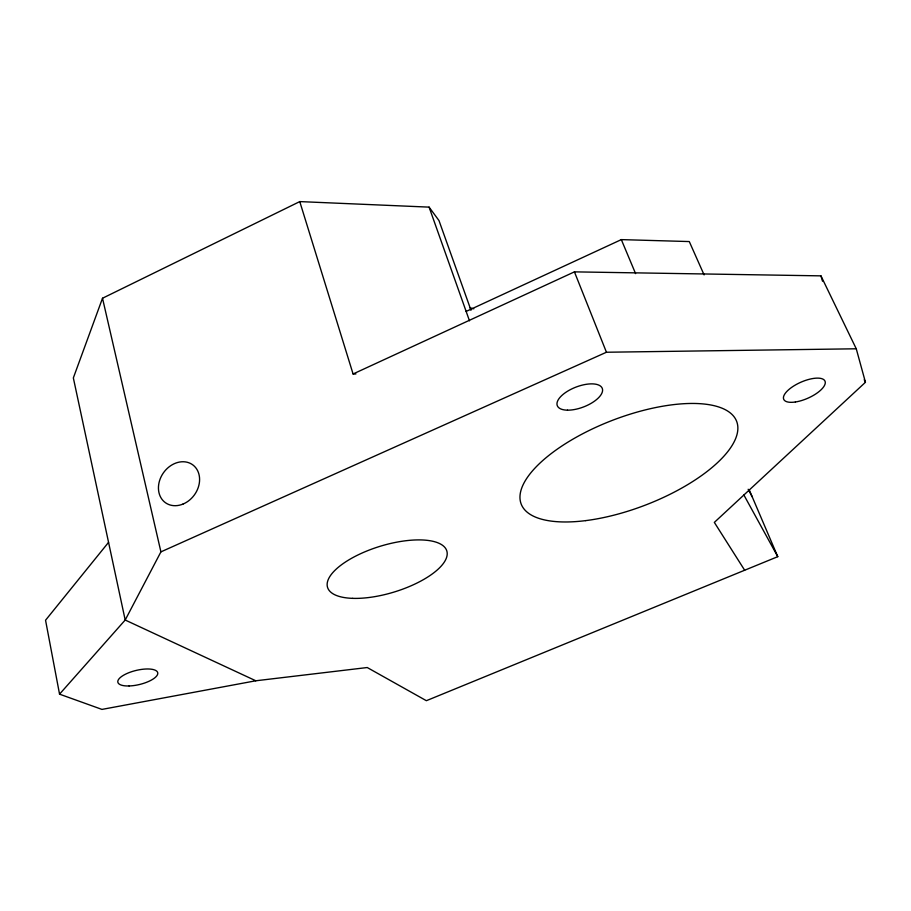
<?xml version="1.0" encoding="UTF-8"?>
<svg xmlns="http://www.w3.org/2000/svg" width="911" height="911" viewBox="0 0 911 911"><rect width="100%" height="100%" fill="white"/><g stroke="black" fill="none" stroke-linecap="round" stroke-linejoin="round"><path stroke-width="1.37" d="M470.998 310.252L438.977 220.553L429.092 207.127L299.765 201.593L102.51 298.239L73.347 377.928L125.194 620.027L255.809 680.779L367.235 667.535L426.371 700.696L777.766 556.667L749.423 490.289M744.663 570.229L714.338 522.402L865.45 382.278L856.26 348.788L606.441 352.238L160.917 551.872L125.194 620.027L59.545 694.159L101.964 709.407L255.809 680.779M108.557 542.352L45.55 620.232L59.545 694.159M466.147 311.437L621.325 239.616L689.285 241.563L704.101 274.894M299.765 201.593L353.081 373.977L574.431 271.865L820.948 275.862L856.26 348.788M353.081 373.977L355.916 373.931M469.769 307.702L473.811 308.818M743.888 495.003L777.766 556.667M748.17 489.264L752.201 496.78M864.22 379.716L865.45 382.278M621.325 239.616L635.593 273.63M574.431 271.865L606.441 352.238M429.092 207.127L469.484 320.82M820.948 275.862L822.519 281.203M102.51 298.239L160.917 551.872M129.089 685.96L127.973 685.983A20.486 7.242 -13.5 0 1 117.804 681.963L117.792 681.496A20.486 7.242 -13.5 0 1 141.023 669.483A20.486 7.242 -13.5 0 1 156.851 675.746A20.486 7.242 -13.5 0 1 129.089 685.96M352.705 598.356A62.358 23.925 -17 0 0 446.971 555.972A62.358 23.925 -17 0 0 361.792 553.159A62.358 23.925 -17 0 0 352.705 598.356M795.394 401.99A22.559 8.734 -23.8 0 0 825.218 381.846A22.559 8.734 -23.8 0 0 792.468 386.811A22.559 8.734 -23.8 0 0 795.394 401.99M567.485 410.166A24.096 10.625 -21 0 0 602.57 390.671A24.096 10.625 -21 0 0 569.273 390.215A24.096 10.625 -21 0 0 567.485 410.166M585.648 520.625A115.39 45.47 -21 0 0 737.147 422.875A115.39 45.47 -21 0 0 563.966 444.636A115.39 45.47 -21 0 0 585.648 520.625M182.986 504.079A23.344 19.017 -54.5 0 0 194.521 466.364A23.344 19.017 -54.5 0 0 159.55 480.712A23.344 19.017 -54.5 0 0 182.986 504.079"/></g></svg>
